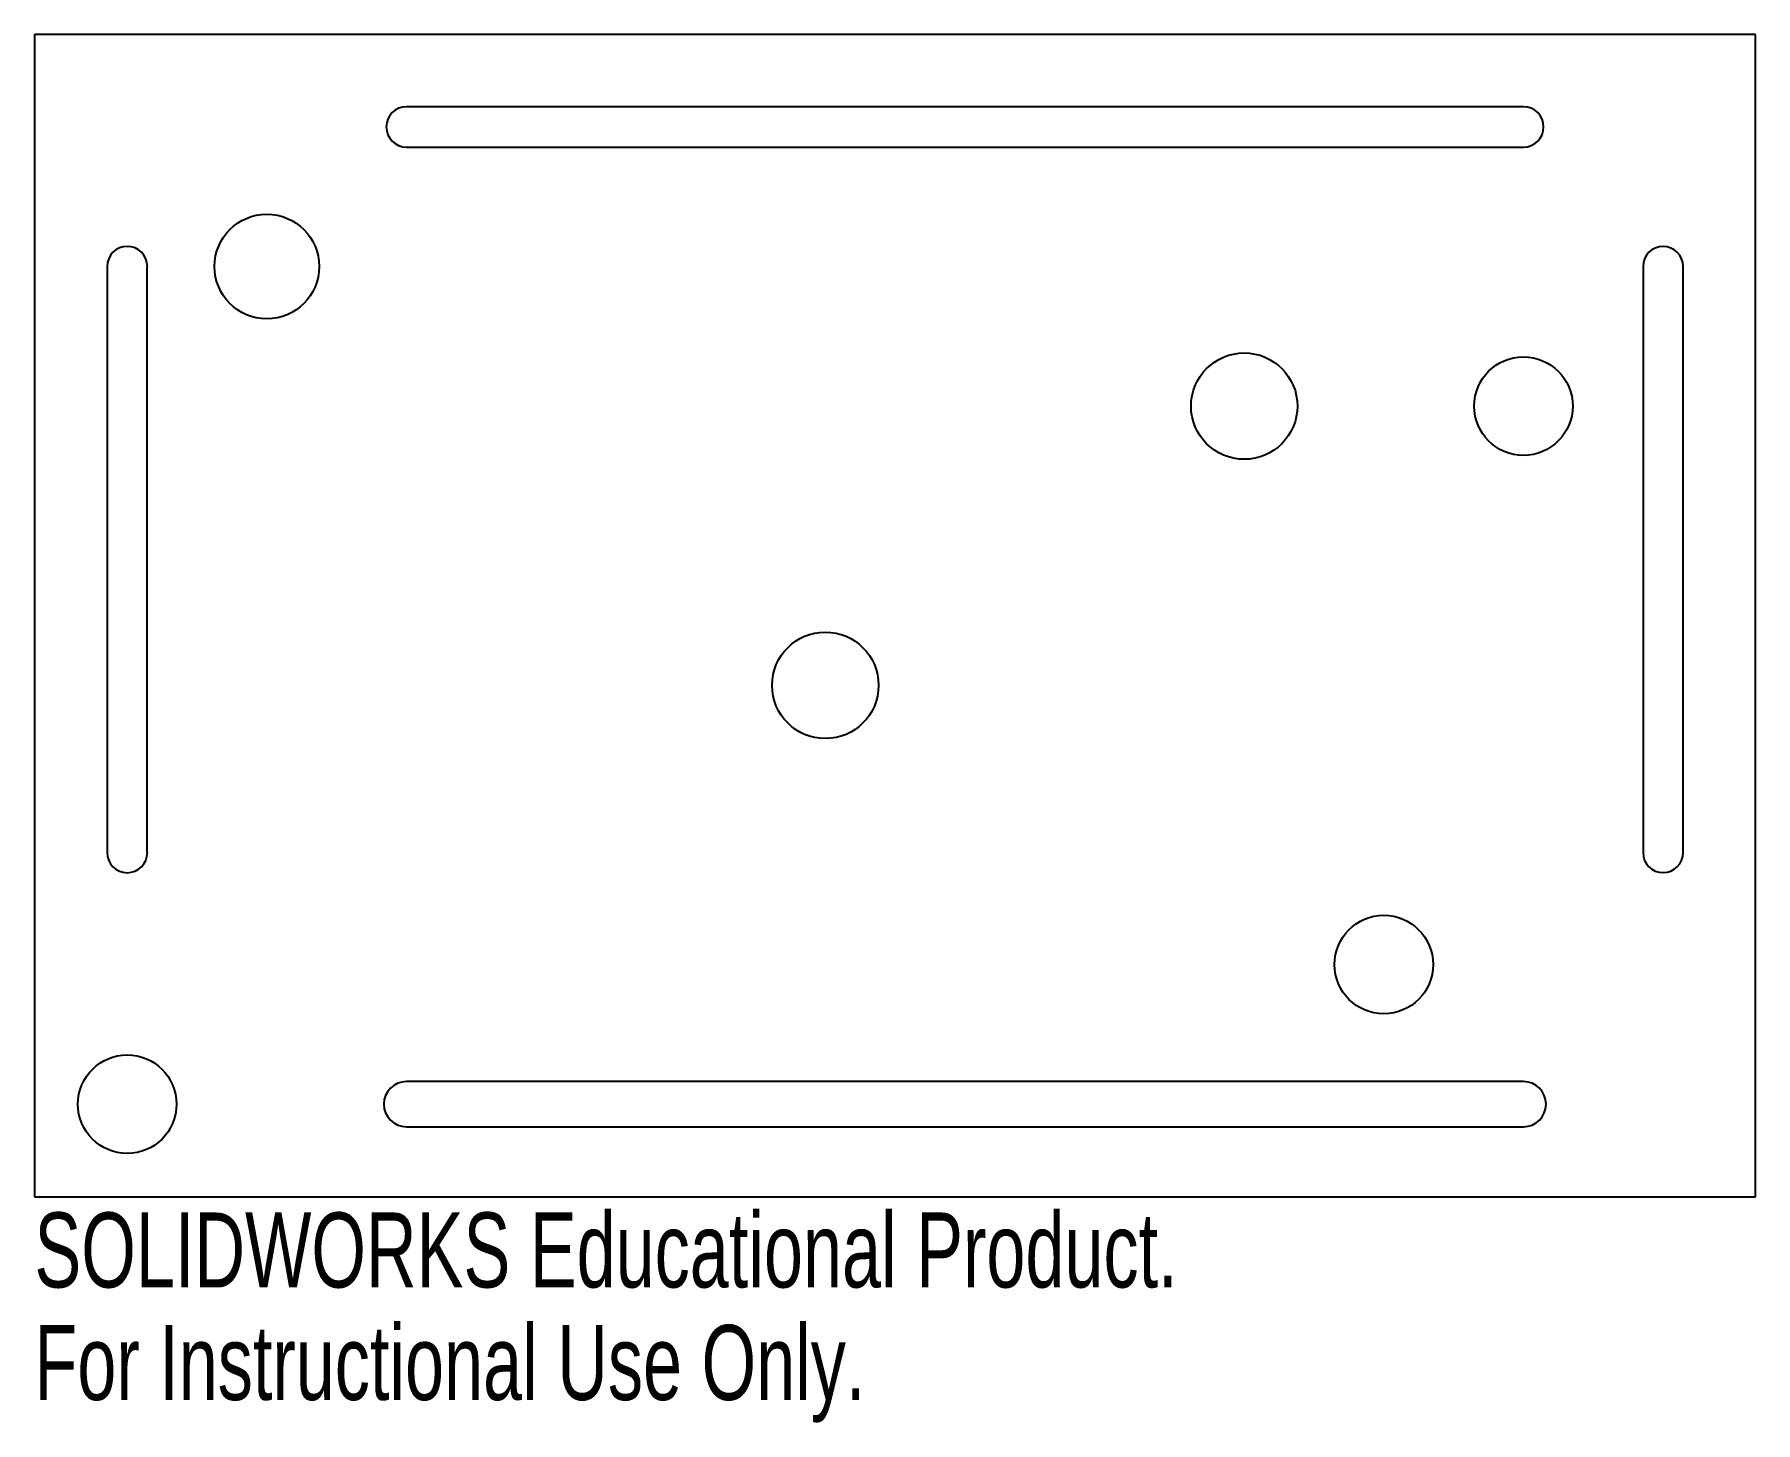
# Model space of a CAD drawing. Header units: inches. Extents: x -3.29 to 1.08, y -2.08 to 1.44.
import ezdxf

# ---------------------------------------------------------------- set-up
doc = ezdxf.new("R2010")
doc.units = ezdxf.units.IN
doc.header["$MEASUREMENT"] = 0
doc.styles.add('SLDTEXTSTYLE0', font='TXT', dxfattribs={"width": 0.7})

msp = doc.modelspace()

# ---------------------------------------------------------------- linework, layer by layer
at = {"color": 7, "linetype": 'Continuous', "lineweight": 25}
for p, q in [((-3.2856, 1.4394), (-3.2856, -1.5102)), ((1.082, 1.4394), (-3.2856, 1.4394)), ((1.082, -1.5102), (1.082, 1.4394)), ((0.4929, 1.2559), (-2.3415, 1.2559)), ((-2.3415, 1.1536), (0.4929, 1.1536)), ((-3.1012, 0.8504), (-3.1012, -0.6368)), ((-2.9991, -0.6368), (-2.9991, 0.8504)), ((0.7963, 0.8504), (0.7963, -0.6368)), ((0.898, -0.6368), (0.898, 0.8504)), ((0.4929, -1.218), (-2.3415, -1.218)), ((-2.3415, -1.3328), (0.4929, -1.3328)), ((-3.2856, -1.5102), (1.082, -1.5102))]:
    msp.add_line(p, q, dxfattribs=at)
for centre, radius in [((-2.6958, 0.8504), 0.1327), ((-0.2157, 0.4961), 0.135), ((0.4929, 0.4961), 0.125), ((-1.2786, -0.2125), 0.135), ((0.1386, -0.9211), 0.125), ((-3.0501, -1.2754), 0.125)]:
    msp.add_circle(centre, radius, dxfattribs=at)
for centre, radius, start, end in [((-2.3415, 1.2047), 0.0512, 90, 270), ((0.4929, 1.2047), 0.0512, 270, 90), ((-3.0501, 0.8504), 0.0511, 0, 180), ((0.8472, 0.8504), 0.0509, 0, 180), ((-3.0501, -0.6368), 0.0511, 180, 0), ((0.8472, -0.6368), 0.0509, 180, 0), ((-2.3415, -1.2754), 0.0574, 90, 270), ((0.4929, -1.2754), 0.0574, 270, 90)]:
    msp.add_arc(centre, radius, start, end, dxfattribs=at)

# ---------------------------------------------------------------- texts
at = {"color": 7, "linetype": 'Continuous', "char_height": 0.1903, "attachment_point": 1, "style": 'SLDTEXTSTYLE0'}
for s, insert in [('SOLIDWORKS Educational Product.', (-3.2856, -1.5503)), ('For Instructional Use Only.', (-3.2856, -1.8358))]:
    msp.add_mtext(s, dxfattribs=dict(at, insert=insert))

doc.saveas('drawing.dxf')
